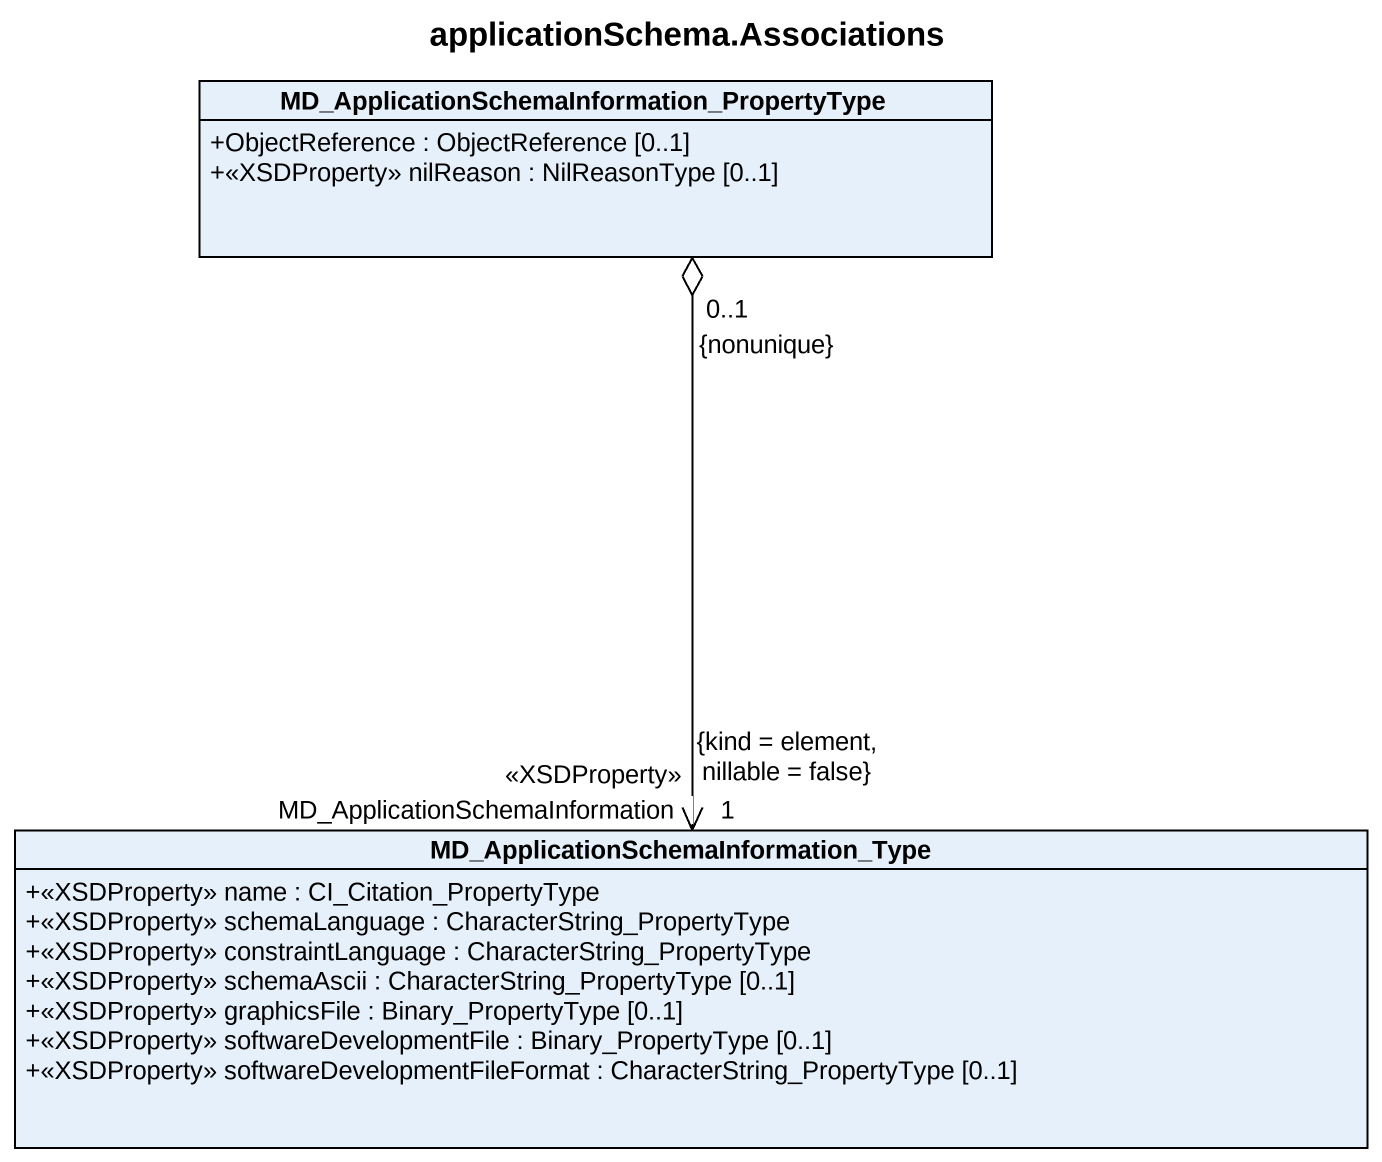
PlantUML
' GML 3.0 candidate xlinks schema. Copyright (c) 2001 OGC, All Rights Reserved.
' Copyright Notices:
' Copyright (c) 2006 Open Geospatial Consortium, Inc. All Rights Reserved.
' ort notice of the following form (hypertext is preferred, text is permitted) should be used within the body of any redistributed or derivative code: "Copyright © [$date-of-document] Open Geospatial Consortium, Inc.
@startuml
title applicationSchema.Associations
hide circle
hide empty members
skinparam classAttributeIconSize 0
class "MD_ApplicationSchemaInformation_PropertyType" as MD_ApplicationSchemaInformat {
  +ObjectReference : ObjectReference [0..1]
  +<<XSDProperty>> nilReason : NilReasonType [0..1]
}
class "MD_ApplicationSchemaInformation_Type" as MD_ApplicationSchemaInformat_2 {
  +<<XSDProperty>> name : CI_Citation_PropertyType
  +<<XSDProperty>> schemaLanguage : CharacterString_PropertyType
  +<<XSDProperty>> constraintLanguage : CharacterString_PropertyType
  +<<XSDProperty>> schemaAscii : CharacterString_PropertyType [0..1]
  +<<XSDProperty>> graphicsFile : Binary_PropertyType [0..1]
  +<<XSDProperty>> softwareDevelopmentFile : Binary_PropertyType [0..1]
  +<<XSDProperty>> softwareDevelopmentFileFormat : CharacterString_PropertyType [0..1]
}
MD_ApplicationSchemaInformat "0..1\n{nonunique}" o--> "MD_ApplicationSchemaInformation\n<<XSDProperty>>\n1\n{kind = element, nillable = false}" MD_ApplicationSchemaInformat_2
@enduml
